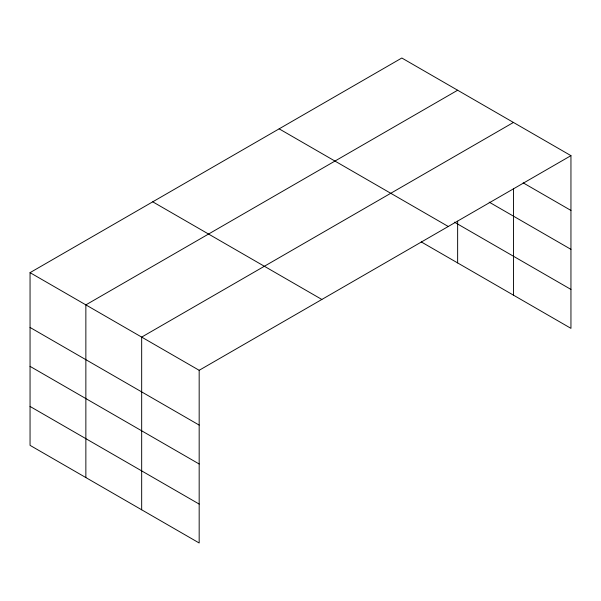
<?xml version="1.0" encoding="UTF-8"?>
<svg xmlns="http://www.w3.org/2000/svg" width="601" height="601" viewBox="0 0 601 601"><rect width="100%" height="100%" fill="white"/><g stroke="black" fill="none" stroke-linecap="round" stroke-linejoin="round"><path stroke-width="0.9" d="M570.95 155.651L401.829 58.012L30.05 272.651L30.05 445.349L199.171 542.988L199.171 370.299L570.95 155.651L570.95 328.349L421.241 241.91M513.449 188.361L513.449 295.151M457.639 90.233L85.86 304.88L85.86 477.57M513.449 122.454L141.671 337.101L141.671 509.791M523.17 182.854L570.95 210.44M489.184 202.139L570.95 249.347M454.401 222.152L570.95 289.434M279.142 128.839L448.263 226.487M152.737 201.823L321.858 299.463M30.05 272.651L199.171 370.299M30.05 327.447L199.171 425.087M30.05 366.355L199.171 463.995M30.05 406.441L199.171 504.081M457.639 221.221L457.639 262.922"/></g></svg>
